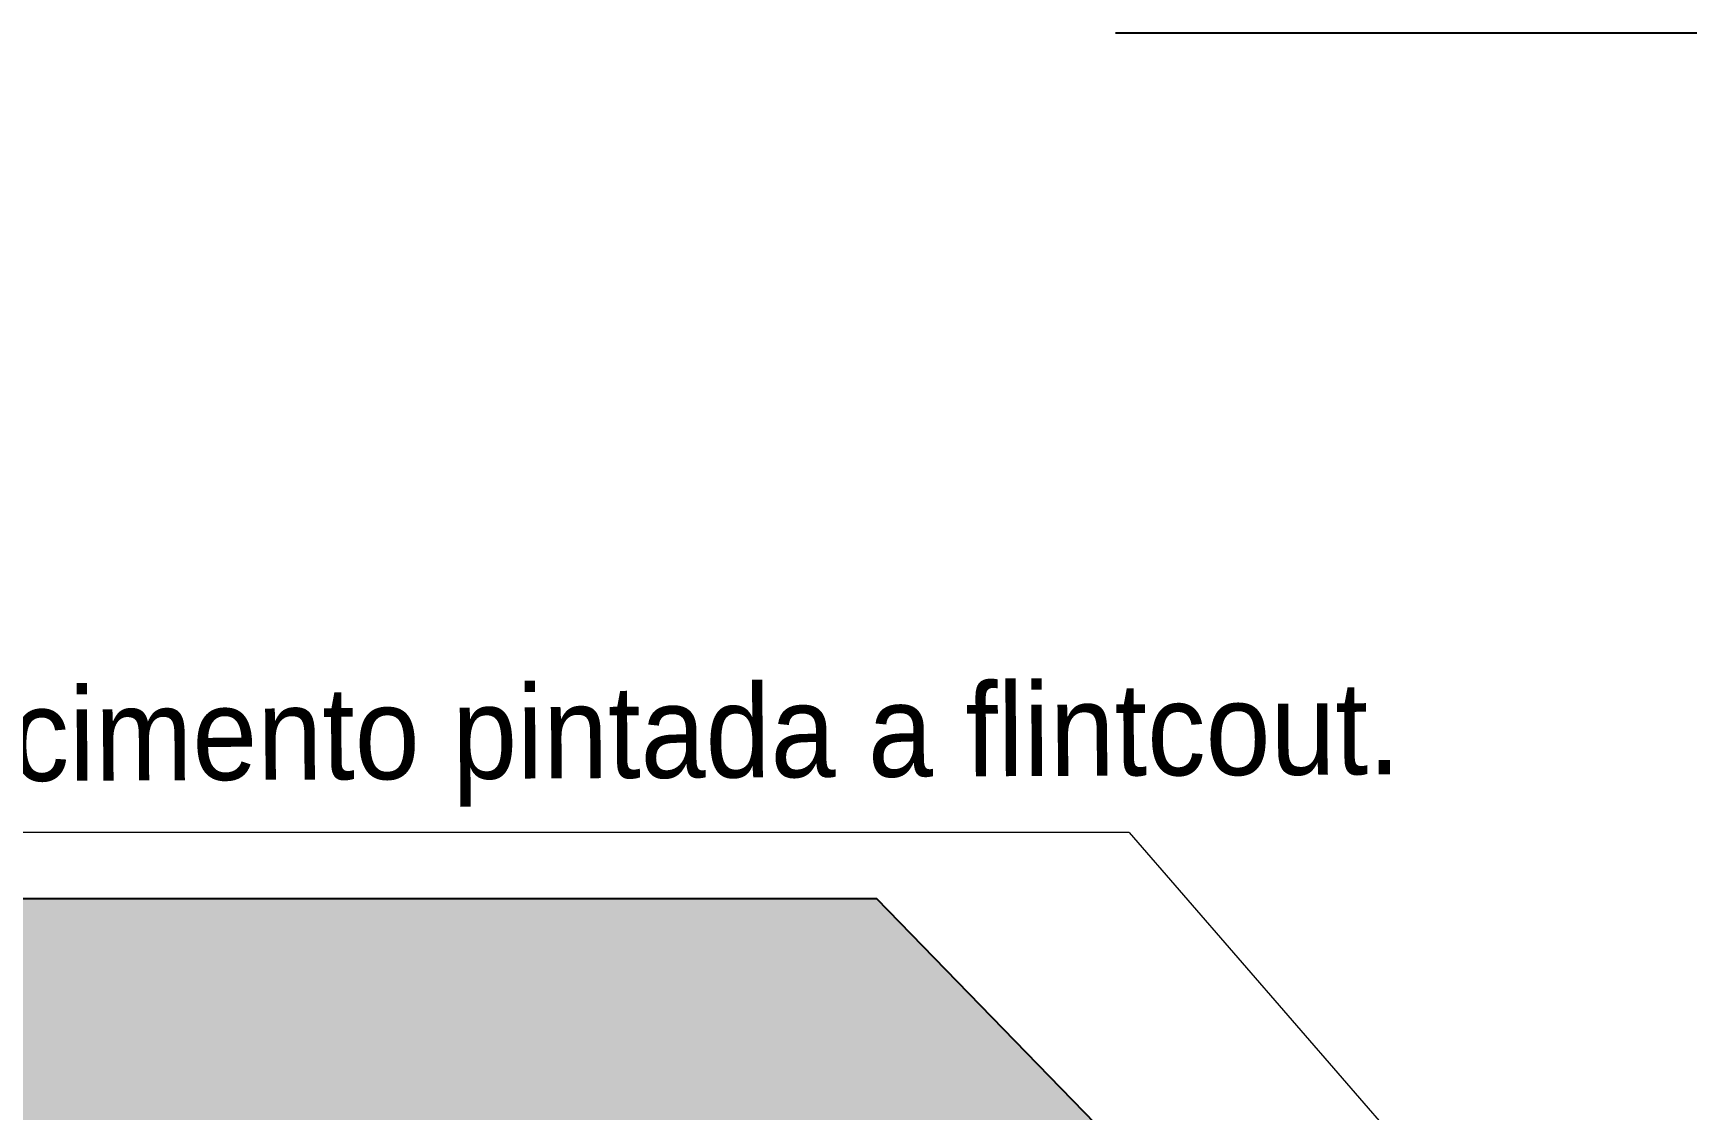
# Paper-space layout 'F02.1_POR CONST' of a CAD drawing. Extents: x -24.6 to 14.9, y -8.7 to 21.
# Drawn here: x -15.052 to -12.675, y -0.853 to 0.695 of the extents above; entities that cross this region are included whole.
import ezdxf
from ezdxf.xclip import XClip

# ---------------------------------------------------------------- set-up
doc = ezdxf.new("R2010")
doc.units = 0
doc.header["$MEASUREMENT"] = 0
doc.header["$XCLIPFRAME"] = 2
doc.linetypes.add('DASHED', pattern=[70, 50, -20])
for name, color, linetype in [('.Projeção', 254, 'DASHED'), ('0_PROPfinal', 4, 'Continuous'), ('Anotação - Geral', 7, 'Continuous'), ('para ar_90_muro', 7, 'Continuous')]:
    doc.layers.add(name, color=color, linetype=linetype)
doc.styles.add('style0', font='arial.ttf', dxfattribs={"height": 0.0068711591796875})

# ---------------------------------------------------------------- blocks, each defined once
blk = doc.blocks.new('Viewport35')
at = {"layer": '.Projeção', "ltscale": 0.003}
blk.add_line((8.205893885801984, 5.894645725955499), (8.1759573651983, 5.894645725955499), dxfattribs=at)
at = {"layer": 'para ar_90_muro', "color": 0, "linetype": 'Continuous', "lineweight": 0}
for q in [(8.121485035433025, 5.878365885875692), (8.192097035433022, 5.860076885875689)]:
    blk.add_line((8.176236493488943, 5.878365885875692), q, dxfattribs=at)
at = {"layer": 'para ar_90_muro', "color": 0, "linetype": 'Continuous', "lineweight": 0, "insert": (8.12214274785633, 5.878691306559379), "char_height": 0.001889765625, "attachment_point": 7, "rotation": 0.27972454141020175, "style": 'style0'}
blk.add_mtext('\\W0.901;Meia cana em argamassa de cimento pintada a flintcout.', dxfattribs=at)

psp = doc.layouts.new('F02.1_POR CONST')

# ---------------------------------------------------------------- block references
at = {"layer": 'Anotação - Geral', "color": 7, "linetype": 'Continuous', "lineweight": 0}
ref = psp.add_blockref('Viewport35', (-590.6230817939704, -415.3977866573051), dxfattribs=dict(at, xscale=70.5882352941385, yscale=70.5882352941385, zscale=70.5882352941385))
XClip(ref).set_block_clipping_path([(8.095217035433071, 5.802023147092533), (8.271544035433067, 5.938980547469543)])

# ---------------------------------------------------------------- next in the draw order: hatches: boundary and pattern name
at = {"layer": '0_PROPfinal', "linetype": 'Continuous', "true_color": 0xffffff, "transparency": 33554687}
h = psp.add_hatch(color=7, dxfattribs=at)
h.dxf.hatch_style = 1
h.paths.add_polyline_path([(-12.68013811617126, -1.673582948311003), (-12.74733811617019, -1.673582948311003), (-13.83951507726837, -0.549479934528188), (-17.34178517499921, -0.549479934528188), (-17.34178517499921, -1.673582948311003), (-19.19599693970675, -1.673582948311017), (-19.19599693970675, -2.371724124781489), (-12.68013811617126, -2.371724124781474)])

# ---------------------------------------------------------------- next in the draw order: linework, layer by layer
at = {"layer": '0_PROPfinal', "color": 7, "linetype": 'Continuous', "true_color": 0xffffff, "transparency": 33554687}
psp.add_lwpolyline([(-19.19599693970675, -2.371724124781489), (-12.68013811617126, -2.371724124781474), (-12.68013811617126, -1.673582948311003), (-12.74733811617019, -1.673582948311003), (-13.83951507726837, -0.549479934528188), (-17.34178517499921, -0.549479934528188), (-17.34178517499921, -1.673582948311003), (-19.19599693970675, -1.673582948311017), (-19.19599693970675, -2.371724124781489)], dxfattribs=at)

doc.saveas('drawing.dxf')
